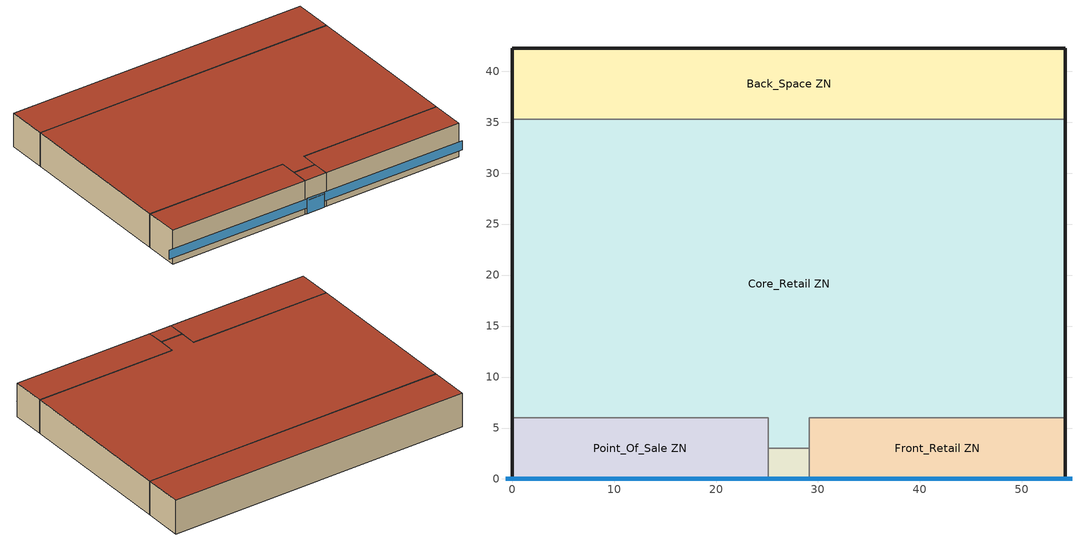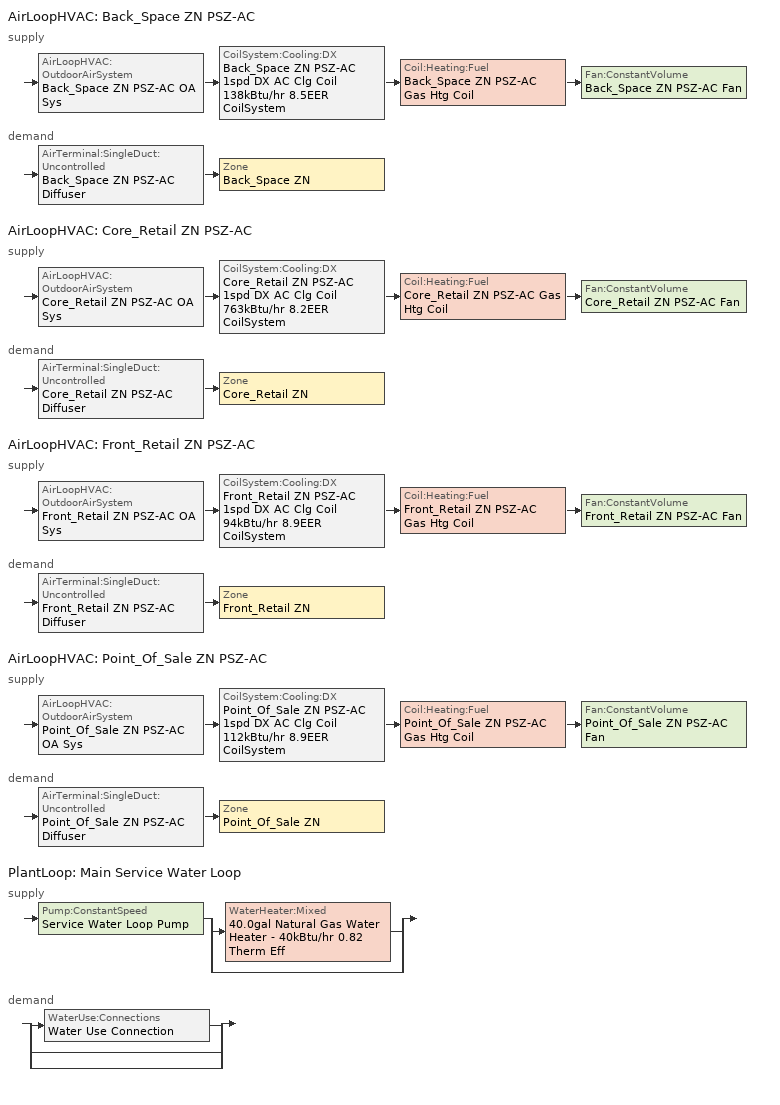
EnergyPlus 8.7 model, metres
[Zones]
Back_Space ZN
 floor ground (ext-slab): 54.27,42.27 54.27,35.27 0,35.27 0,42.27 z0
 wall outside (Typical Insulated Exterior Mass Wall adj ext wall insulation): 54.27,35.27 54.27,42.27 0,42.27 0,35.27 z0:6.1
 wall to Core_Retail ZN (Typical Interior Wall): 0,35.27 54.27,35.27 z0:6.1
 roof outside (Typical IEAD Roof R-13.51 adj roof insulation adj roof insulation): 54.27,35.27 54.27,42.27 0,42.27 0,35.27 z6.1
Core_Retail ZN
 floor ground (ext-slab): 54.27,35.27 54.27,6 29.14,6 29.14,3 25.14,3 25.14,6 0,6 0,35.27 z0
 wall outside (Typical Insulated Exterior Mass Wall adj ext wall insulation): 54.27,6 54.27,35.27 / 0,35.27 0,6 z0:6.1
 wall to Front_Retail ZN (Typical Interior Wall): 29.14,3 29.14,6 54.27,6 z0:6.1
 wall to Point_Of_Sale ZN (Typical Interior Wall): 0,6 25.14,6 25.14,3 z0:6.1
 wall to Front_Entry ZN (Typical Interior Wall): 25.14,3 29.14,3 z0:6.1
 roof outside (Typical IEAD Roof R-13.51 adj roof insulation adj roof insulation): 29.14,3 29.14,6 54.27,6 54.27,35.27 0,35.27 0,6 25.14,6 25.14,3 z6.1
Front_Entry ZN
 floor ground (ext-slab): 29.14,3 29.14,0 25.14,0 25.14,3 z0
 wall outside (Typical Insulated Exterior Mass Wall adj ext wall insulation): 25.14,0 29.14,0 z0:6.1
 wall to Front_Retail ZN (Typical Interior Wall): 29.14,0 29.14,3 z0:6.1
 wall to Point_Of_Sale ZN (Typical Interior Wall): 25.14,3 25.14,0 z0:6.1
 window (Window U-0.631802902 and Window SHGC 0.424967374): 25.55,0 28.72,0 z-0.02:2.73
 roof outside (Typical IEAD Roof R-13.51 adj roof insulation adj roof insulation): 29.14,0 29.14,3 25.14,3 25.14,0 z6.1
Front_Retail ZN
 floor ground (ext-slab): 54.27,6 54.27,0 29.14,0 29.14,6 z0
 wall outside (Typical Insulated Exterior Mass Wall adj ext wall insulation): 29.14,0 54.27,0 54.27,6 z0:6.1
 window (Window U-0.631802902 and Window SHGC 0.424967374): 28.49,0 54.92,0 z1.1:2.7
 roof outside (Typical IEAD Roof R-13.51 adj roof insulation adj roof insulation): 54.27,0 54.27,6 29.14,6 29.14,0 z6.1
Point_Of_Sale ZN
 floor ground (ext-slab): 25.14,6 25.14,0 0,0 0,6 z0
 wall outside (Typical Insulated Exterior Mass Wall adj ext wall insulation): 0,6 0,0 25.14,0 z0:6.1
 window (Window U-0.631802902 and Window SHGC 0.424967374): -0.65,0 25.78,0 z1.1:2.7
 roof outside (Typical IEAD Roof R-13.51 adj roof insulation adj roof insulation): 25.14,0 25.14,6 0,6 0,0 z6.1
shading: 28.64,0 25.64,0 25.64,-0.34 28.64,-0.34 z2.66; 54.22,0 29.19,0 29.19,-0.2 54.22,-0.2 z2.66; 25.09,0 0.05,0 0.05,-0.2 25.09,-0.2 z2.66
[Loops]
AirLoopHVAC 'Back_Space ZN PSZ-AC'
 supply: AirLoopHVAC:OutdoorAirSystem 'Back_Space ZN PSZ-AC OA Sys' > CoilSystem:Cooling:DX 'Back_Space ZN PSZ-AC 1spd DX AC Clg Coil 138kBtu/hr 8.5EER CoilSystem' > Coil:Heating:Fuel 'Back_Space ZN PSZ-AC Gas Htg Coil' > Fan:ConstantVolume 'Back_Space ZN PSZ-AC Fan'
 demand: AirTerminal:SingleDuct:Uncontrolled 'Back_Space ZN PSZ-AC Diffuser' > Zone 'Back_Space ZN'
AirLoopHVAC 'Core_Retail ZN PSZ-AC'
 supply: AirLoopHVAC:OutdoorAirSystem 'Core_Retail ZN PSZ-AC OA Sys' > CoilSystem:Cooling:DX 'Core_Retail ZN PSZ-AC 1spd DX AC Clg Coil 763kBtu/hr 8.2EER CoilSystem' > Coil:Heating:Fuel 'Core_Retail ZN PSZ-AC Gas Htg Coil' > Fan:ConstantVolume 'Core_Retail ZN PSZ-AC Fan'
 demand: AirTerminal:SingleDuct:Uncontrolled 'Core_Retail ZN PSZ-AC Diffuser' > Zone 'Core_Retail ZN'
AirLoopHVAC 'Front_Retail ZN PSZ-AC'
 supply: AirLoopHVAC:OutdoorAirSystem 'Front_Retail ZN PSZ-AC OA Sys' > CoilSystem:Cooling:DX 'Front_Retail ZN PSZ-AC 1spd DX AC Clg Coil 94kBtu/hr 8.9EER CoilSystem' > Coil:Heating:Fuel 'Front_Retail ZN PSZ-AC Gas Htg Coil' > Fan:ConstantVolume 'Front_Retail ZN PSZ-AC Fan'
 demand: AirTerminal:SingleDuct:Uncontrolled 'Front_Retail ZN PSZ-AC Diffuser' > Zone 'Front_Retail ZN'
AirLoopHVAC 'Point_Of_Sale ZN PSZ-AC'
 supply: AirLoopHVAC:OutdoorAirSystem 'Point_Of_Sale ZN PSZ-AC OA Sys' > CoilSystem:Cooling:DX 'Point_Of_Sale ZN PSZ-AC 1spd DX AC Clg Coil 112kBtu/hr 8.9EER CoilSystem' > Coil:Heating:Fuel 'Point_Of_Sale ZN PSZ-AC Gas Htg Coil' > Fan:ConstantVolume 'Point_Of_Sale ZN PSZ-AC Fan'
 demand: AirTerminal:SingleDuct:Uncontrolled 'Point_Of_Sale ZN PSZ-AC Diffuser' > Zone 'Point_Of_Sale ZN'
PlantLoop 'Main Service Water Loop'
 supply: Pump:ConstantSpeed 'Service Water Loop Pump' > split
  | WaterHeater:Mixed '40.0gal Natural Gas Water Heater - 40kBtu/hr 0.82 Therm Eff'
  | bypass
 demand: split
  | WaterUse:Connections 'Water Use Connection'
  | bypass
  | bypass
[Building]
DOE Ref 1980-2004-RetailStandalone-ASHRAE 169-2006-1A created: 2017-12-20 15:41:07 -0700: North Axis {deg}=0; Terrain=City; Loads Convergence Tolerance Value=0.04; Temperature Convergence Tolerance Value {deltaC}=0.2; Solar Distribution=FullInteriorAndExterior; Maximum Number of Warmup Days=25; Minimum Number of Warmup Days=6
[Site:Location]
PHOENIX SKY HARBOR INTL AP: Latitude {deg}=33.45; Longitude {deg}=-111.983; Time Zone {hr}=-7; Elevation {m}=337
[Site:GroundTemperature:BuildingSurface]
22.509, 22.645, 22.781, 22.956, 23.052, 23.08, 23.116, 23.108, 23.133, 23.139, 23.077, 22.913
[Site:WaterMainsTemperature]
Calculation Method=Correlation; Annual Average Outdoor Air Temperature {C}=24.4917; Maximum Difference In Monthly Average Outdoor Air Temperatures {deltaC}=8.7
[SizingPeriod:DesignDay] Day of Month=21; Dry-Bulb Temperature Range Modifier Type=DefaultMultipliers; Humidity Condition Type=Wetbulb; Barometric Pressure {Pa}=97342; Rain Indicator=No; Snow Indicator=No; Daylight Saving Time Indicator=No
Name | Month | Day Type | Maximum Dry-Bulb Temperature {C} | Daily Dry-Bulb Temperature Range {deltaC} | Wetbulb or DewPoint at Maximum Dry-Bulb {C} | Wind Speed {m/s} | Wind Direction {deg} | Solar Model Indicator | ASHRAE Clear Sky Optical Depth for Beam Irradiance (taub) | ASHRAE Clear Sky Optical Depth for Diffuse Irradiance (taud) | Sky Clearness
Phoenix Sky Harbor Intl Ap Ann Clg .4% Condns DB=>MWB | 7 | SummerDesignDay | 43.4 | 12 | 21.1 | 4.1 | 260 | ASHRAETau | 0.588 | 1.653
Phoenix Sky Harbor Intl Ap Ann Htg 99.6% Condns DB | 12 | WinterDesignDay | 3.7 | 0 | 3.7 | 1.7 | 100 | ASHRAEClearSky |  |  | 0
[Material] Thermal Absorptance=0.9
Name | Roughness | Thickness {m} | Conductivity {W/m-K} | Density {kg/m3} | Specific Heat {J/kg-K} | Solar Absorptance | Visible Absorptance
1/2IN Gypsum | Smooth | 0.0127 | 0.16 | 784.9 | 830 | 0.4 | 0.4
1IN Stucco | Smooth | 0.0253 | 0.6918 | 1858 | 837 | 0.7 | 0.92
6 in. Normalweight Concrete Floor | MediumRough | 0.1524 | 2.31 | 2322 | 832 | 0.7 | 0.7
8IN CONCRETE HW RefBldg | Rough | 0.2032 | 1.311 | 2240 | 836.8 | 0.7 | 0.7
G01 13mm gypsum board | Smooth | 0.0127 | 0.16 | 800 | 1090 | 0.7 | 0.5
Metal Roof Surface | Smooth | 0.0008 | 45.28 | 7824 | 500 | 0.7 | 0.7
Roof Membrane | VeryRough | 0.0095 | 0.16 | 1121.29 | 1460 | 0.77 | 0.7
Std Wood 6inch | MediumSmooth | 0.15 | 0.12 | 540 | 1210 | 0.7 | 0.7
[Material:NoMass] Roughness=Smooth; Thermal Absorptance=0.9; Solar Absorptance=0.7; Visible Absorptance=0.7
Name | Thermal Resistance {m2-K/W}
Typical Insulation R-12.4_R-value 0.05197318 (ft^2*h*R/Btu) | 0.00915301
Typical Insulation R-12.4_R-value 20.63612313 (ft^2*h*R/Btu)_R-value 12.0 (ft^2*h*R/Btu) | 2.11332
[WindowMaterial:SimpleGlazingSystem]
Simple Glazing Material U-0.631802902 and SHGC 0.424967374: U-Factor {W/m2-K}=3.58754; Solar Heat Gain Coefficient=0.424967
[Construction]
ext-slab: 6 in. Normalweight Concrete Floor
InteriorFurnishings: Std Wood 6inch
Typical IEAD Roof R-13.51 adj roof insulation adj roof insulation: Roof Membrane, Typical Insulation R-12.4_R-value 20.63612313 (ft^2*h*R/Btu)_R-value 12.0 (ft^2*h*R/Btu), Metal Roof Surface
Typical Insulated Exterior Mass Wall adj ext wall insulation: 1IN Stucco, 8IN CONCRETE HW RefBldg, Typical Insulation R-12.4_R-value 0.05197318 (ft^2*h*R/Btu), 1/2IN Gypsum
Typical Interior Wall: G01 13mm gypsum board, G01 13mm gypsum board
Window U-0.631802902 and Window SHGC 0.424967374: Simple Glazing Material U-0.631802902 and SHGC 0.424967374
[Zone] Part of Total Floor Area=Yes
Back_Space ZN; Core_Retail ZN; Front_Entry ZN; Front_Retail ZN; Point_Of_Sale ZN
[InternalMass] Construction=InteriorFurnishings
Name | Zone | Surface Area {m2}
Back_Space Mass | Back_Space ZN | 759.78
Core_Retail Mass | Core_Retail ZN | 3200.97
Front_Entry Mass | Front_Entry ZN | 24
Front_Retail Mass | Front_Retail ZN | 301.62
Point_Of_Sale Mass | Point_Of_Sale ZN | 301.62
[ZoneControl:Thermostat] Control Object Type 1=ThermostatSetpoint:DualSetpoint
Name | Zone or ZoneList | Control Type Schedule | Control Name 1
Back_Space ZN Thermostat | Back_Space ZN | Back_Space ZN Thermostat Schedule | Retail Back_Space Thermostat 1
Core_Retail ZN Thermostat | Core_Retail ZN | Core_Retail ZN Thermostat Schedule | Retail Retail Thermostat 1
Front_Entry ZN Thermostat | Front_Entry ZN | Front_Entry ZN Thermostat Schedule | Retail Entry Thermostat 1
Front_Retail ZN Thermostat | Front_Retail ZN | Front_Retail ZN Thermostat Schedule | Retail Retail Thermostat 2
Point_Of_Sale ZN Thermostat | Point_Of_Sale ZN | Point_Of_Sale ZN Thermostat Schedule | Retail Point_of_Sale Thermostat 1
[ThermostatSetpoint:DualSetpoint] Heating Setpoint Temperature Schedule=Retail HtgSetp
Name | Cooling Setpoint Temperature Schedule
Retail Back_Space Thermostat 1; Retail Retail Thermostat 1; Retail Retail Thermostat 2; Retail Point_of_Sale Thermostat 1 | Retail ClgSetp
Retail Entry Thermostat 1 | Retail FRONT ENTRY COOLING
[AirTerminal:SingleDuct:Uncontrolled] Availability Schedule=Always On Discrete; Maximum Air Flow Rate {m3/s}=AutoSize
Back_Space ZN PSZ-AC Diffuser; Core_Retail ZN PSZ-AC Diffuser; Front_Retail ZN PSZ-AC Diffuser; Point_Of_Sale ZN PSZ-AC Diffuser
[Zone equipment]
Back_Space ZN: Back_Space ZN PSZ-AC Diffuser
Core_Retail ZN: Core_Retail ZN PSZ-AC Diffuser
Front_Entry ZN: Front_Entry ZN UnitHeater
Front_Retail ZN: Front_Retail ZN PSZ-AC Diffuser
Point_Of_Sale ZN: Point_Of_Sale ZN PSZ-AC Diffuser
[Sizing:Zone] Zone Cooling Design Supply Air Temperature Input Method=SupplyAirTemperature; Zone Cooling Design Supply Air Temperature {C}=14; Zone Cooling Design Supply Air Temperature Difference {deltaC}=11.11; Zone Heating Design Supply Air Temperature Input Method=SupplyAirTemperature; Zone Heating Design Supply Air Temperature Difference {deltaC}=11.11; Zone Heating Design Supply Air Humidity Ratio {kgWater/kgDryAir}=0.008; Cooling Design Air Flow Method=DesignDay; Cooling Design Air Flow Rate {m3/s}=0; Cooling Minimum Air Flow per Zone Floor Area {m3/s-m2}=0.000762; Cooling Minimum Air Flow {m3/s}=0; Cooling Minimum Air Flow Fraction=0; Heating Design Air Flow Method=DesignDay; Heating Design Air Flow Rate {m3/s}=0; Heating Maximum Air Flow per Zone Floor Area {m3/s-m2}=0.002032; Heating Maximum Air Flow {m3/s}=0.141576; Heating Maximum Air Flow Fraction=0.3; Account for Dedicated Outdoor Air System=No
Name | Zone Heating Design Supply Air Temperature {C} | Zone Cooling Design Supply Air Humidity Ratio {kgWater/kgDryAir} | Design Specification Outdoor Air Object | Design Specification Zone Air Distribution Object
Back_Space ZN | 40 | 0.0085 | Retail Back_Space Ventilation (0.21 ft/min | Back_Space ZN Design Spec Zone Air Dist
Core_Retail ZN | 40 | 0.0085 | Retail Retail Ventilation (0.21 ft/min | Core_Retail ZN Design Spec Zone Air Dist
Front_Entry ZN | 50 | 0.008 | Retail Entry Ventilation (0.21 ft/min | Front_Entry ZN Design Spec Zone Air Dist
Front_Retail ZN | 40 | 0.0085 | Retail Retail Ventilation (0.21 ft/min | Front_Retail ZN Design Spec Zone Air Dist
Point_Of_Sale ZN | 40 | 0.0085 | Retail Point_of_Sale Ventilation (0.21 ft/min | Point_Of_Sale ZN Design Spec Zone Air Dist
[DesignSpecification:ZoneAirDistribution] Zone Air Distribution Effectiveness in Cooling Mode=1; Zone Air Distribution Effectiveness in Heating Mode=1
Back_Space ZN Design Spec Zone Air Dist; Core_Retail ZN Design Spec Zone Air Dist; Front_Entry ZN Design Spec Zone Air Dist; Front_Retail ZN Design Spec Zone Air Dist; Point_Of_Sale ZN Design Spec Zone Air Dist
[Controller:MechanicalVentilation] Availability Schedule=Always On Discrete; Demand Controlled Ventilation=No; System Outdoor Air Method=ZoneSum
Name | Zone Name 1 | Design Specification Outdoor Air Object Name 1 | Design Specification Zone Air Distribution Object Name 1
Controller Mechanical Ventilation 1 | Back_Space ZN | Retail Back_Space Ventilation (0.21 ft/min | Back_Space ZN Design Spec Zone Air Dist
Controller Mechanical Ventilation 2 | Core_Retail ZN | Retail Retail Ventilation (0.21 ft/min | Core_Retail ZN Design Spec Zone Air Dist
Controller Mechanical Ventilation 4 | Front_Retail ZN | Retail Retail Ventilation (0.21 ft/min | Front_Retail ZN Design Spec Zone Air Dist
Controller Mechanical Ventilation 3 | Point_Of_Sale ZN | Retail Point_of_Sale Ventilation (0.21 ft/min | Point_Of_Sale ZN Design Spec Zone Air Dist
[DesignSpecification:OutdoorAir] Outdoor Air Method=Sum; Outdoor Air Flow per Person {m3/s-person}=0; Outdoor Air Flow per Zone Floor Area {m3/s-m2}=0.0010668; Outdoor Air Flow per Zone {m3/s}=0; Outdoor Air Flow Air Changes per Hour {1/hr}=0
Retail Back_Space Ventilation (0.21 ft/min; Retail Retail Ventilation (0.21 ft/min; Retail Entry Ventilation (0.21 ft/min; Retail Point_of_Sale Ventilation (0.21 ft/min
[ZoneHVAC:UnitHeater]
Front_Entry ZN UnitHeater: Availability Schedule=Always On; Supply Air Fan=Front_Entry ZN UnitHeater Fan; Maximum Supply Air Flow Rate {m3/s}=Autosize; Heating Coil=Front_Entry ZN UnitHeater Electric Htg Coil; Supply Air Fan Operation During No Heating=No; Minimum Hot Water or Steam Flow Rate {m3/s}=0; Heating Convergence Tolerance=0.001
[Fan:ConstantVolume] Maximum Flow Rate {m3/s}=AutoSize; Motor In Airstream Fraction=1
Name | Availability Schedule | Fan Total Efficiency | Pressure Rise {Pa} | Motor Efficiency
Front_Entry ZN UnitHeater Fan | Always On | 0.1595 | 49.8178 | 0.29
Back_Space ZN PSZ-AC Fan | RetailStandalone HVACOperationSchd | 0.56875 | 622.722 | 0.875
Core_Retail ZN PSZ-AC Fan | RetailStandalone HVACOperationSchd | 0.6006 | 1110.94 | 0.924
Front_Retail ZN PSZ-AC Fan; Point_Of_Sale ZN PSZ-AC Fan | RetailStandalone HVACOperationSchd | 0.546 | 622.722 | 0.84
[Coil:Heating:Electric]
Front_Entry ZN UnitHeater Electric Htg Coil: Availability Schedule=Always On; Efficiency=1; Nominal Capacity {W}=Autosize
[AirLoopHVAC] Design Supply Air Flow Rate {m3/s}=AutoSize
Back_Space ZN PSZ-AC; Core_Retail ZN PSZ-AC; Front_Retail ZN PSZ-AC; Point_Of_Sale ZN PSZ-AC
[Sizing:System] Type of Load to Size On=Sensible; Design Outdoor Air Flow Rate {m3/s}=Autosize; Central Heating Maximum System Air Flow Ratio=1; Preheat Design Temperature {C}=7; Preheat Design Humidity Ratio {kgWater/kgDryAir}=0.008; Precool Design Temperature {C}=12.8; Precool Design Humidity Ratio {kgWater/kgDryAir}=0.008; Central Cooling Design Supply Air Temperature {C}=12.8; Central Heating Design Supply Air Temperature {C}=40; Type of Zone Sum to Use=Coincident; 100% Outdoor Air in Cooling=No; 100% Outdoor Air in Heating=No; Central Cooling Design Supply Air Humidity Ratio {kgWater/kgDryAir}=0.0085; Central Heating Design Supply Air Humidity Ratio {kgWater/kgDryAir}=0.008; Cooling Supply Air Flow Rate Method=DesignDay; Cooling Supply Air Flow Rate {m3/s}=0; Cooling Supply Air Flow Rate Per Floor Area {m3/s-m2}=0.00996765; Cooling Fraction of Autosized Cooling Supply Air Flow Rate=1; Cooling Supply Air Flow Rate Per Unit Cooling Capacity {m3/s-W}=3.94755e-05; Heating Supply Air Flow Rate Method=DesignDay; Heating Supply Air Flow Rate {m3/s}=0; Heating Supply Air Flow Rate Per Floor Area {m3/s-m2}=0.00996765; Heating Fraction of Autosized Heating Supply Air Flow Rate=1; Heating Fraction of Autosized Cooling Supply Air Flow Rate=1; Heating Supply Air Flow Rate Per Unit Heating Capacity {m3/s-W}=3.15882e-05; System Outdoor Air Method=ZoneSum; Zone Maximum Outdoor Air Fraction=1; Cooling Design Capacity Method=CoolingDesignCapacity; Cooling Design Capacity {W}=Autosize; Cooling Design Capacity Per Floor Area {W/m2}=234.7; Fraction of Autosized Cooling Design Capacity=1; Heating Design Capacity Method=HeatingDesignCapacity; Heating Design Capacity {W}=Autosize; Heating Design Capacity Per Floor Area {W/m2}=157; Fraction of Autosized Heating Design Capacity=1; Central Cooling Capacity Control Method=OnOff
Back_Space ZN PSZ-AC; Core_Retail ZN PSZ-AC; Front_Retail ZN PSZ-AC; Point_Of_Sale ZN PSZ-AC
[AvailabilityManager:NightCycle] Applicability Schedule=Always On Discrete; Fan Schedule=RetailStandalone HVACOperationSchd; Control Type=CycleOnAny; Thermostat Tolerance {deltaC}=1; Cycling Run Time {s}=3600
Availability Manager Night Cycle 1; Availability Manager Night Cycle 2; Availability Manager Night Cycle 4; Availability Manager Night Cycle 3
[Controller:OutdoorAir] Minimum Outdoor Air Flow Rate {m3/s}=0; Maximum Outdoor Air Flow Rate {m3/s}=Autosize; Economizer Control Type=NoEconomizer; Economizer Control Action Type=ModulateFlow; Economizer Maximum Limit Dry-Bulb Temperature {C}=28; Economizer Maximum Limit Enthalpy {J/kg}=64000; Economizer Minimum Limit Dry-Bulb Temperature {C}=-100; Lockout Type=LockoutWithCompressor; Minimum Limit Type=FixedMinimum; Minimum Outdoor Air Schedule=Always On Discrete; High Humidity Control=No; Control High Indoor Humidity Based on Outdoor Humidity Ratio=Yes; Heat Recovery Bypass Control Type=BypassWhenOAFlowGreaterThanMinimum
Name | Mechanical Ventilation Controller
Back_Space ZN PSZ-AC OA Sys Controller | Controller Mechanical Ventilation 1
Core_Retail ZN PSZ-AC OA Sys Controller | Controller Mechanical Ventilation 2
Front_Retail ZN PSZ-AC OA Sys Controller | Controller Mechanical Ventilation 4
Point_Of_Sale ZN PSZ-AC OA Sys Controller | Controller Mechanical Ventilation 3
[AvailabilityManager:Scheduled] Schedule=Always On Discrete
Back_Space ZN PSZ-AC OA Sys Availability Manager; Core_Retail ZN PSZ-AC OA Sys Availability Manager; Front_Retail ZN PSZ-AC OA Sys Availability Manager; Point_Of_Sale ZN PSZ-AC OA Sys Availability Manager
[SetpointManager:MixedAir] Control Variable=Temperature
Node 15 OS Default SPM; Node 14 OS Default SPM; Node 13 OS Default SPM; Node 26 OS Default SPM; Node 25 OS Default SPM; Node 24 OS Default SPM; Node 48 OS Default SPM; Node 47 OS Default SPM; Node 46 OS Default SPM; Node 37 OS Default SPM; Node 36 OS Default SPM; Node 35 OS Default SPM
[CoilSystem:Cooling:DX] Availability Schedule=Always On Discrete
Name | Cooling Coil
Back_Space ZN PSZ-AC 1spd DX AC Clg Coil 138kBtu/hr 8.5EER CoilSystem | Back_Space ZN PSZ-AC 1spd DX AC Clg Coil 138kBtu/hr 8.5EER
Core_Retail ZN PSZ-AC 1spd DX AC Clg Coil 763kBtu/hr 8.2EER CoilSystem | Core_Retail ZN PSZ-AC 1spd DX AC Clg Coil 763kBtu/hr 8.2EER
Front_Retail ZN PSZ-AC 1spd DX AC Clg Coil 94kBtu/hr 8.9EER CoilSystem | Front_Retail ZN PSZ-AC 1spd DX AC Clg Coil 94kBtu/hr 8.9EER
Point_Of_Sale ZN PSZ-AC 1spd DX AC Clg Coil 112kBtu/hr 8.9EER CoilSystem | Point_Of_Sale ZN PSZ-AC 1spd DX AC Clg Coil 112kBtu/hr 8.9EER
[Coil:Cooling:DX:SingleSpeed] Availability Schedule=Always On Discrete; Gross Rated Total Cooling Capacity {W}=Autosize; Gross Rated Sensible Heat Ratio=Autosize; Gross Rated Cooling COP {W/W}=3.2; Rated Air Flow Rate {m3/s}=Autosize; Rated Evaporator Fan Power Per Volume Flow Rate {W/(m3/s)}=773.3; Condenser Type=AirCooled; Evaporative Condenser Effectiveness=0; Crankcase Heater Capacity {W}=0; Maximum Outdoor Dry-Bulb Temperature for Crankcase Heater Operation {C}=0; Basin Heater Capacity {W/K}=0; Basin Heater Setpoint Temperature {C}=10
Name | Total Cooling Capacity Function of Temperature Curve | Total Cooling Capacity Function of Flow Fraction Curve | Energy Input Ratio Function of Temperature Curve | Energy Input Ratio Function of Flow Fraction Curve | Part Load Fraction Correlation Curve
Back_Space ZN PSZ-AC 1spd DX AC Clg Coil 138kBtu/hr 8.5EER | DOE Ref DX Clg Coil Cool-Cap-fT | DOE Ref DX Clg Coil Cool-CAP-fFlow | DOE Ref DX Clg Coil Cool-EIR-fT | DOE Ref DX Clg Coil Cool-EIR-fFlow | DOE Ref DX Clg Coil Cool-PLF-fPLR
Core_Retail ZN PSZ-AC 1spd DX AC Clg Coil 763kBtu/hr 8.2EER | DOE Ref DX Clg Coil Cool-Cap-fT 1 | DOE Ref DX Clg Coil Cool-CAP-fFlow 1 | DOE Ref DX Clg Coil Cool-EIR-fT 1 | DOE Ref DX Clg Coil Cool-EIR-fFlow 1 | DOE Ref DX Clg Coil Cool-PLF-fPLR 1
Front_Retail ZN PSZ-AC 1spd DX AC Clg Coil 94kBtu/hr 8.9EER | DOE Ref DX Clg Coil Cool-Cap-fT 2 | DOE Ref DX Clg Coil Cool-CAP-fFlow 2 | DOE Ref DX Clg Coil Cool-EIR-fT 2 | DOE Ref DX Clg Coil Cool-EIR-fFlow 2 | DOE Ref DX Clg Coil Cool-PLF-fPLR 2
Point_Of_Sale ZN PSZ-AC 1spd DX AC Clg Coil 112kBtu/hr 8.9EER | DOE Ref DX Clg Coil Cool-Cap-fT 3 | DOE Ref DX Clg Coil Cool-CAP-fFlow 3 | DOE Ref DX Clg Coil Cool-EIR-fT 3 | DOE Ref DX Clg Coil Cool-EIR-fFlow 3 | DOE Ref DX Clg Coil Cool-PLF-fPLR 3
[Coil:Heating:Fuel] Availability Schedule=Always On Discrete; Fuel Type=NaturalGas; Burner Efficiency=0.8; Nominal Capacity {W}=AutoSize; Parasitic Electric Load {W}=0; Parasitic Fuel Load {W}=0
Back_Space ZN PSZ-AC Gas Htg Coil; Core_Retail ZN PSZ-AC Gas Htg Coil; Front_Retail ZN PSZ-AC Gas Htg Coil; Point_Of_Sale ZN PSZ-AC Gas Htg Coil
[SetpointManager:SingleZone:Reheat] Control Variable=Temperature; Minimum Supply Air Temperature {C}=10; Maximum Supply Air Temperature {C}=50
Name | Control Zone
Setpoint Manager Single Zone Reheat 1 | Back_Space ZN
Setpoint Manager Single Zone Reheat 2 | Core_Retail ZN
Setpoint Manager Single Zone Reheat 4 | Front_Retail ZN
Setpoint Manager Single Zone Reheat 3 | Point_Of_Sale ZN
[PlantLoop]
Main Service Water Loop: Fluid Type=Water; Plant Equipment Operation Scheme=Main Service Water Loop Operation Schemes; Maximum Loop Temperature {C}=60; Minimum Loop Temperature {C}=10; Maximum Loop Flow Rate {m3/s}=Autosize; Minimum Loop Flow Rate {m3/s}=0; Plant Loop Volume {m3}=Autocalculate; Load Distribution Scheme=Optimal; Plant Loop Demand Calculation Scheme=SingleSetpoint
[Sizing:Plant]
Main Service Water Loop: Loop Type=Heating; Design Loop Exit Temperature {C}=60; Loop Design Temperature Difference {deltaC}=5; Sizing Option=NonCoincident; Zone Timesteps in Averaging Window=1; Coincident Sizing Factor Mode=None
[Pump:ConstantSpeed]
Service Water Loop Pump: Design Flow Rate {m3/s}=Autosize; Design Pump Head {Pa}=0.001; Design Power Consumption {W}=Autosize; Motor Efficiency=0.825; Fraction of Motor Inefficiencies to Fluid Stream=0; Pump Control Type=Intermittent
[WaterHeater:Mixed]
40.0gal Natural Gas Water Heater - 40kBtu/hr 0.82 Therm Eff: Tank Volume {m3}=0.151416; Setpoint Temperature Schedule=Service Water Loop Temp - 140F; Deadband Temperature Difference {deltaC}=2; Maximum Temperature Limit {C}=82.2222; Heater Control Type=Cycle; Heater Maximum Capacity {W}=11722.8; Heater Ignition Minimum Flow Rate {m3/s}=0; Heater Ignition Delay {s}=0; Heater Fuel Type=NaturalGas; Heater Thermal Efficiency=0.82; Off Cycle Parasitic Fuel Consumption Rate {W}=1860.12; Off Cycle Parasitic Fuel Type=NaturalGas; Off Cycle Parasitic Heat Fraction to Tank=0.8; On Cycle Parasitic Fuel Consumption Rate {W}=1860.12; On Cycle Parasitic Fuel Type=NaturalGas; On Cycle Parasitic Heat Fraction to Tank=0; Ambient Temperature Indicator=Schedule; Ambient Temperature Schedule=Water Heater Ambient Temperature; Off Cycle Loss Coefficient to Ambient Temperature {W/K}=4.38846; Off Cycle Loss Fraction to Zone=1; On Cycle Loss Coefficient to Ambient Temperature {W/K}=4.38846; On Cycle Loss Fraction to Zone=1; Use Side Effectiveness=1; Source Side Effectiveness=1; Use Side Design Flow Rate {m3/s}=Autosize; Source Side Design Flow Rate {m3/s}=Autosize; Indirect Water Heating Recovery Time {hr}=1.5; Source Side Flow Control Mode=IndirectHeatPrimarySetpoint
[SetpointManager:Scheduled]
Service hot water setpoint manager: Control Variable=Temperature; Schedule=Service Water Loop Temp - 140F
[WaterUse:Connections]
Water Use Connection: Water Use Equipment Name 1=Main Service Water Use 0.3gal/min
[WaterUse:Equipment]
Main Service Water Use 0.3gal/min: Peak Flow Rate {m3/s}=1.89271e-05; Flow Rate Fraction Schedule=RetailStandalone BLDG_SWH_SCH; Target Temperature Schedule=Mixed Water At Faucet Temp - 120F; Sensible Fraction Schedule=Fraction Sensible - 0.2; Latent Fraction Schedule=Fraction Latent - 0.05
[PlantEquipmentOperationSchemes]
Main Service Water Loop Operation Schemes: Control Scheme Object Type 1=PlantEquipmentOperation:HeatingLoad; Control Scheme Name 1=Main Service Water Loop Heating Operation Scheme; Control Scheme Schedule Name 1=Always On Discrete
[PlantEquipmentOperation:HeatingLoad]
Main Service Water Loop Heating Operation Scheme: Load Range Lower Limit 1 {W}=0; Load Range Upper Limit 1 {W}=1000000000; Range Equipment List Name 1=Main Service Water Loop Heating Equipment List
[PlantEquipmentList]
Main Service Water Loop Heating Equipment List: WaterHeater:Mixed, 40.0gal Natural Gas Water Heater - 40kBtu/hr 0.82 Therm Eff
[Exterior:Lights]
NonDimming Exterior Lights Def: Schedule=Always On; Design Level {W}=0; Control Option=AstronomicalClock
[Schedule:Compact]
Back_Space ZN Thermostat Schedule; Core_Retail ZN Thermostat Schedule; Front_Entry ZN Thermostat Schedule; Front_Retail ZN Thermostat Schedule; Point_Of_Sale ZN Thermostat Schedule: Through: 12/31, For: AllDays, Until: 24:00, 4
[Schedule:Day:Interval]
Retail HtgSetp Sun Day: No, 08:00, 15.56, 17:00, 21.11, 24:00, 15.56
Retail HtgSetp Default: No, 06:00, 15.56, 21:00, 21.11, 24:00, 15.56
Retail HtgSetp Sat Day: No, 06:00, 15.56, 22:00, 21.11, 24:00, 15.56
Retail HtgSetp Summer Design Day: No, 24:00, 15.6
Retail HtgSetp Winter Design Day: No, 24:00, 21
Retail ClgSetp Sun Day: No, 08:00, 30, 17:00, 24, 24:00, 30
Retail ClgSetp Default; Retail ClgSetp Summer Design Day: No, 06:00, 30, 21:00, 24, 24:00, 30
Retail ClgSetp Sat Day: No, 06:00, 30, 22:00, 24, 24:00, 30
Retail ClgSetp Winter Design Day: No, 24:00, 30
Retail FRONT ENTRY COOLING Default; Retail FRONT ENTRY COOLING Summer Design Day; Retail FRONT ENTRY COOLING Winter Design Day: No, 24:00, 90
Always On Default: No, 24:00, 1
RetailStandalone HVACOperationSchd Default: No, 08:00, 0, 19:00, 1, 24:00, 0
RetailStandalone HVACOperationSchd SmrDsn|Wkdy Day; RetailStandalone HVACOperationSchd Summer Design Day: No, 06:00, 0, 21:00, 1, 24:00, 0
RetailStandalone HVACOperationSchd Winter Design Day; RetailStandalone HVACOperationSchd WntrDsn|Sat Day: No, 06:00, 0, 22:00, 1, 24:00, 0
Schedule Day 23: No, 24:00, 0.05
Schedule Day 24: No, 24:00, 0.2
Schedule Day 25: No, 24:00, 48.8889
Schedule Day 26: No, 24:00, 60
Schedule Day 27; Schedule Day 31; Schedule Day 32: No, 01:00, 0.04, 03:00, 0.05, 07:00, 0.04, 08:00, 0.15, 09:00, 0.23, 10:00, 0.32, 11:00, 0.41, 12:00, 0.57, 13:00, 0.62, 14:00, 0.61, 15:00, 0.5, 16:00, 0.45, 17:00, 0.46, 18:00, 0.47, 19:00, 0.42, 20:00, 0.34, 21:00, 0.33, 22:00, 0.23, 23:00, 0.13, 24:00, 0.08
Schedule Day 28: No, 03:00, 0.07, 06:00, 0.06, 07:00, 0.07, 08:00, 0.1, 09:00, 0.12, 10:00, 0.14, 11:00, 0.29, 12:00, 0.31, 14:00, 0.36, 15:00, 0.34, 16:00, 0.35, 17:00, 0.37, 18:00, 0.34, 19:00, 0.25, 20:00, 0.27, 21:00, 0.21, 22:00, 0.16, 23:00, 0.1, 24:00, 0.06
Schedule Day 29: No, 01:00, 0.11, 02:00, 0.1, 03:00, 0.08, 06:00, 0.06, 07:00, 0.07, 08:00, 0.2, 09:00, 0.24, 10:00, 0.27, 11:00, 0.42, 12:00, 0.54, 13:00, 0.59, 14:00, 0.6, 15:00, 0.49, 16:00, 0.48, 17:00, 0.47, 18:00, 0.46, 19:00, 0.44, 20:00, 0.36, 21:00, 0.29, 22:00, 0.22, 23:00, 0.16, 24:00, 0.13
Water Heater Ambient Temperature Default: No, 24:00, 22
[Schedule:Week:Daily]
Schedule:Week:Daily {59c0f7cf-cf60-4d94-93c3-0c440d00d6c7}: Retail HtgSetp Sun Day, Retail HtgSetp Default, Retail HtgSetp Default, Retail HtgSetp Default, Retail HtgSetp Default, Retail HtgSetp Default, Retail HtgSetp Sat Day, Retail HtgSetp Default, Retail HtgSetp Summer Design Day, Retail HtgSetp Winter Design Day, Retail HtgSetp Default, Retail HtgSetp Default
Schedule:Week:Daily {55f796d8-d6d9-457b-9185-19d11f88abcc}: Retail ClgSetp Sun Day, Retail ClgSetp Default, Retail ClgSetp Default, Retail ClgSetp Default, Retail ClgSetp Default, Retail ClgSetp Default, Retail ClgSetp Sat Day, Retail ClgSetp Default, Retail ClgSetp Summer Design Day, Retail ClgSetp Winter Design Day, Retail ClgSetp Default, Retail ClgSetp Default
Schedule:Week:Daily {458afaed-30a1-47ea-ae7f-83a6db4c19bf}: Retail FRONT ENTRY COOLING Default, Retail FRONT ENTRY COOLING Default, Retail FRONT ENTRY COOLING Default, Retail FRONT ENTRY COOLING Default, Retail FRONT ENTRY COOLING Default, Retail FRONT ENTRY COOLING Default, Retail FRONT ENTRY COOLING Default, Retail FRONT ENTRY COOLING Default, Retail FRONT ENTRY COOLING Summer Design Day, Retail FRONT ENTRY COOLING Winter Design Day, Retail FRONT ENTRY COOLING Default, Retail FRONT ENTRY COOLING Default
Schedule:Week:Daily {518c3669-b28b-4b3a-8adf-b9d7c28a1d2a}: Always On Default, Always On Default, Always On Default, Always On Default, Always On Default, Always On Default, Always On Default, Always On Default, Always On Default, Always On Default, Always On Default, Always On Default
Schedule:Week:Daily {66e28b26-1622-4007-9ffb-2e0f7a7eeadd}: Schedule Day 23, Schedule Day 23, Schedule Day 23, Schedule Day 23, Schedule Day 23, Schedule Day 23, Schedule Day 23, Schedule Day 23, Schedule Day 23, Schedule Day 23, Schedule Day 23, Schedule Day 23
Schedule:Week:Daily {4b0ebe18-5163-4fc5-b0fd-dd6b53ab72b7}: Schedule Day 24, Schedule Day 24, Schedule Day 24, Schedule Day 24, Schedule Day 24, Schedule Day 24, Schedule Day 24, Schedule Day 24, Schedule Day 24, Schedule Day 24, Schedule Day 24, Schedule Day 24
Schedule:Week:Daily {05533efa-43b0-4f88-bb30-3291052884a4}: Schedule Day 25, Schedule Day 25, Schedule Day 25, Schedule Day 25, Schedule Day 25, Schedule Day 25, Schedule Day 25, Schedule Day 25, Schedule Day 25, Schedule Day 25, Schedule Day 25, Schedule Day 25
Schedule:Week:Daily {30aec51b-4630-431c-8208-54401c9fcfcf}: Schedule Day 28, Schedule Day 27, Schedule Day 27, Schedule Day 27, Schedule Day 27, Schedule Day 27, Schedule Day 29, Schedule Day 27, Schedule Day 31, Schedule Day 32, Schedule Day 27, Schedule Day 27
Schedule:Week:Daily {e129074e-8a1a-4408-9685-16f34d31a46a}: RetailStandalone HVACOperationSchd Default, RetailStandalone HVACOperationSchd SmrDsn|Wkdy Day, RetailStandalone HVACOperationSchd SmrDsn|Wkdy Day, RetailStandalone HVACOperationSchd SmrDsn|Wkdy Day, RetailStandalone HVACOperationSchd SmrDsn|Wkdy Day, RetailStandalone HVACOperationSchd SmrDsn|Wkdy Day, RetailStandalone HVACOperationSchd WntrDsn|Sat Day, RetailStandalone HVACOperationSchd Default, RetailStandalone HVACOperationSchd Summer Design Day, RetailStandalone HVACOperationSchd Winter Design Day, RetailStandalone HVACOperationSchd Default, RetailStandalone HVACOperationSchd Default
Schedule:Week:Daily {b0233552-2ed5-4375-bac3-74b08a35745b}: Schedule Day 26, Schedule Day 26, Schedule Day 26, Schedule Day 26, Schedule Day 26, Schedule Day 26, Schedule Day 26, Schedule Day 26, Schedule Day 26, Schedule Day 26, Schedule Day 26, Schedule Day 26
Schedule:Week:Daily {a770994b-7608-4874-97fa-032ef45ea7dd}: Water Heater Ambient Temperature Default, Water Heater Ambient Temperature Default, Water Heater Ambient Temperature Default, Water Heater Ambient Temperature Default, Water Heater Ambient Temperature Default, Water Heater Ambient Temperature Default, Water Heater Ambient Temperature Default, Water Heater Ambient Temperature Default, Water Heater Ambient Temperature Default, Water Heater Ambient Temperature Default, Water Heater Ambient Temperature Default, Water Heater Ambient Temperature Default
[Schedule:Year]
Retail HtgSetp: Schedule:Week:Daily {59c0f7cf-cf60-4d94-93c3-0c440d00d6c7}, 1, 1, 12, 31
Retail ClgSetp: Schedule:Week:Daily {55f796d8-d6d9-457b-9185-19d11f88abcc}, 1, 1, 12, 31
Retail FRONT ENTRY COOLING: Schedule:Week:Daily {458afaed-30a1-47ea-ae7f-83a6db4c19bf}, 1, 1, 12, 31
Always On: Schedule:Week:Daily {518c3669-b28b-4b3a-8adf-b9d7c28a1d2a}, 1, 1, 12, 31
Fraction Latent - 0.05: Schedule:Week:Daily {66e28b26-1622-4007-9ffb-2e0f7a7eeadd}, 1, 1, 12, 31
Fraction Sensible - 0.2: Schedule:Week:Daily {4b0ebe18-5163-4fc5-b0fd-dd6b53ab72b7}, 1, 1, 12, 31
Mixed Water At Faucet Temp - 120F: Schedule:Week:Daily {05533efa-43b0-4f88-bb30-3291052884a4}, 1, 1, 12, 31
RetailStandalone BLDG_SWH_SCH: Schedule:Week:Daily {30aec51b-4630-431c-8208-54401c9fcfcf}, 1, 1, 12, 31
RetailStandalone HVACOperationSchd: Schedule:Week:Daily {e129074e-8a1a-4408-9685-16f34d31a46a}, 1, 1, 12, 31
Service Water Loop Temp - 140F: Schedule:Week:Daily {b0233552-2ed5-4375-bac3-74b08a35745b}, 1, 1, 12, 31
Water Heater Ambient Temperature: Schedule:Week:Daily {a770994b-7608-4874-97fa-032ef45ea7dd}, 1, 1, 12, 31
[Schedule:Constant]
Always On Discrete: Hourly Value=1
[Curve:Biquadratic] Minimum Value of x {BasedOnField A2}=-100; Maximum Value of x {BasedOnField A2}=100; Minimum Value of y {BasedOnField A3}=-100; Maximum Value of y {BasedOnField A3}=100
Name | Coefficient1 Constant | Coefficient2 x | Coefficient3 x**2 | Coefficient4 y | Coefficient5 y**2 | Coefficient6 x*y
DOE Ref DX Clg Coil Cool-Cap-fT; DOE Ref DX Clg Coil Cool-Cap-fT 1; DOE Ref DX Clg Coil Cool-Cap-fT 2; DOE Ref DX Clg Coil Cool-Cap-fT 3 | 0.971212 | -0.0152755 | 0.00144345 | -0.00039321 | -6.8364e-06 | -0.000290596
DOE Ref DX Clg Coil Cool-EIR-fT; DOE Ref DX Clg Coil Cool-EIR-fT 1; DOE Ref DX Clg Coil Cool-EIR-fT 2; DOE Ref DX Clg Coil Cool-EIR-fT 3 | 0.286871 | 0.0239022 | -0.000810648 | 0.0134585 | 0.000338936 | -0.000487004
[Curve:Cubic] Coefficient1 Constant=1; Coefficient2 x=0; Coefficient3 x**2=0; Coefficient4 x**3=0; Minimum Value of x {BasedOnField A2}=-100; Maximum Value of x {BasedOnField A2}=100
DOE Ref DX Clg Coil Cool-CAP-fFlow; DOE Ref DX Clg Coil Cool-EIR-fFlow; DOE Ref DX Clg Coil Cool-CAP-fFlow 1; DOE Ref DX Clg Coil Cool-EIR-fFlow 1; DOE Ref DX Clg Coil Cool-CAP-fFlow 2; DOE Ref DX Clg Coil Cool-EIR-fFlow 2; DOE Ref DX Clg Coil Cool-CAP-fFlow 3; DOE Ref DX Clg Coil Cool-EIR-fFlow 3
[Curve:Quadratic] Coefficient1 Constant=0.909496; Coefficient2 x=0.0986477; Coefficient3 x**2=-0.00819488; Minimum Value of x {BasedOnField A2}=0; Maximum Value of x {BasedOnField A2}=1
DOE Ref DX Clg Coil Cool-PLF-fPLR; DOE Ref DX Clg Coil Cool-PLF-fPLR 1; DOE Ref DX Clg Coil Cool-PLF-fPLR 2; DOE Ref DX Clg Coil Cool-PLF-fPLR 3
